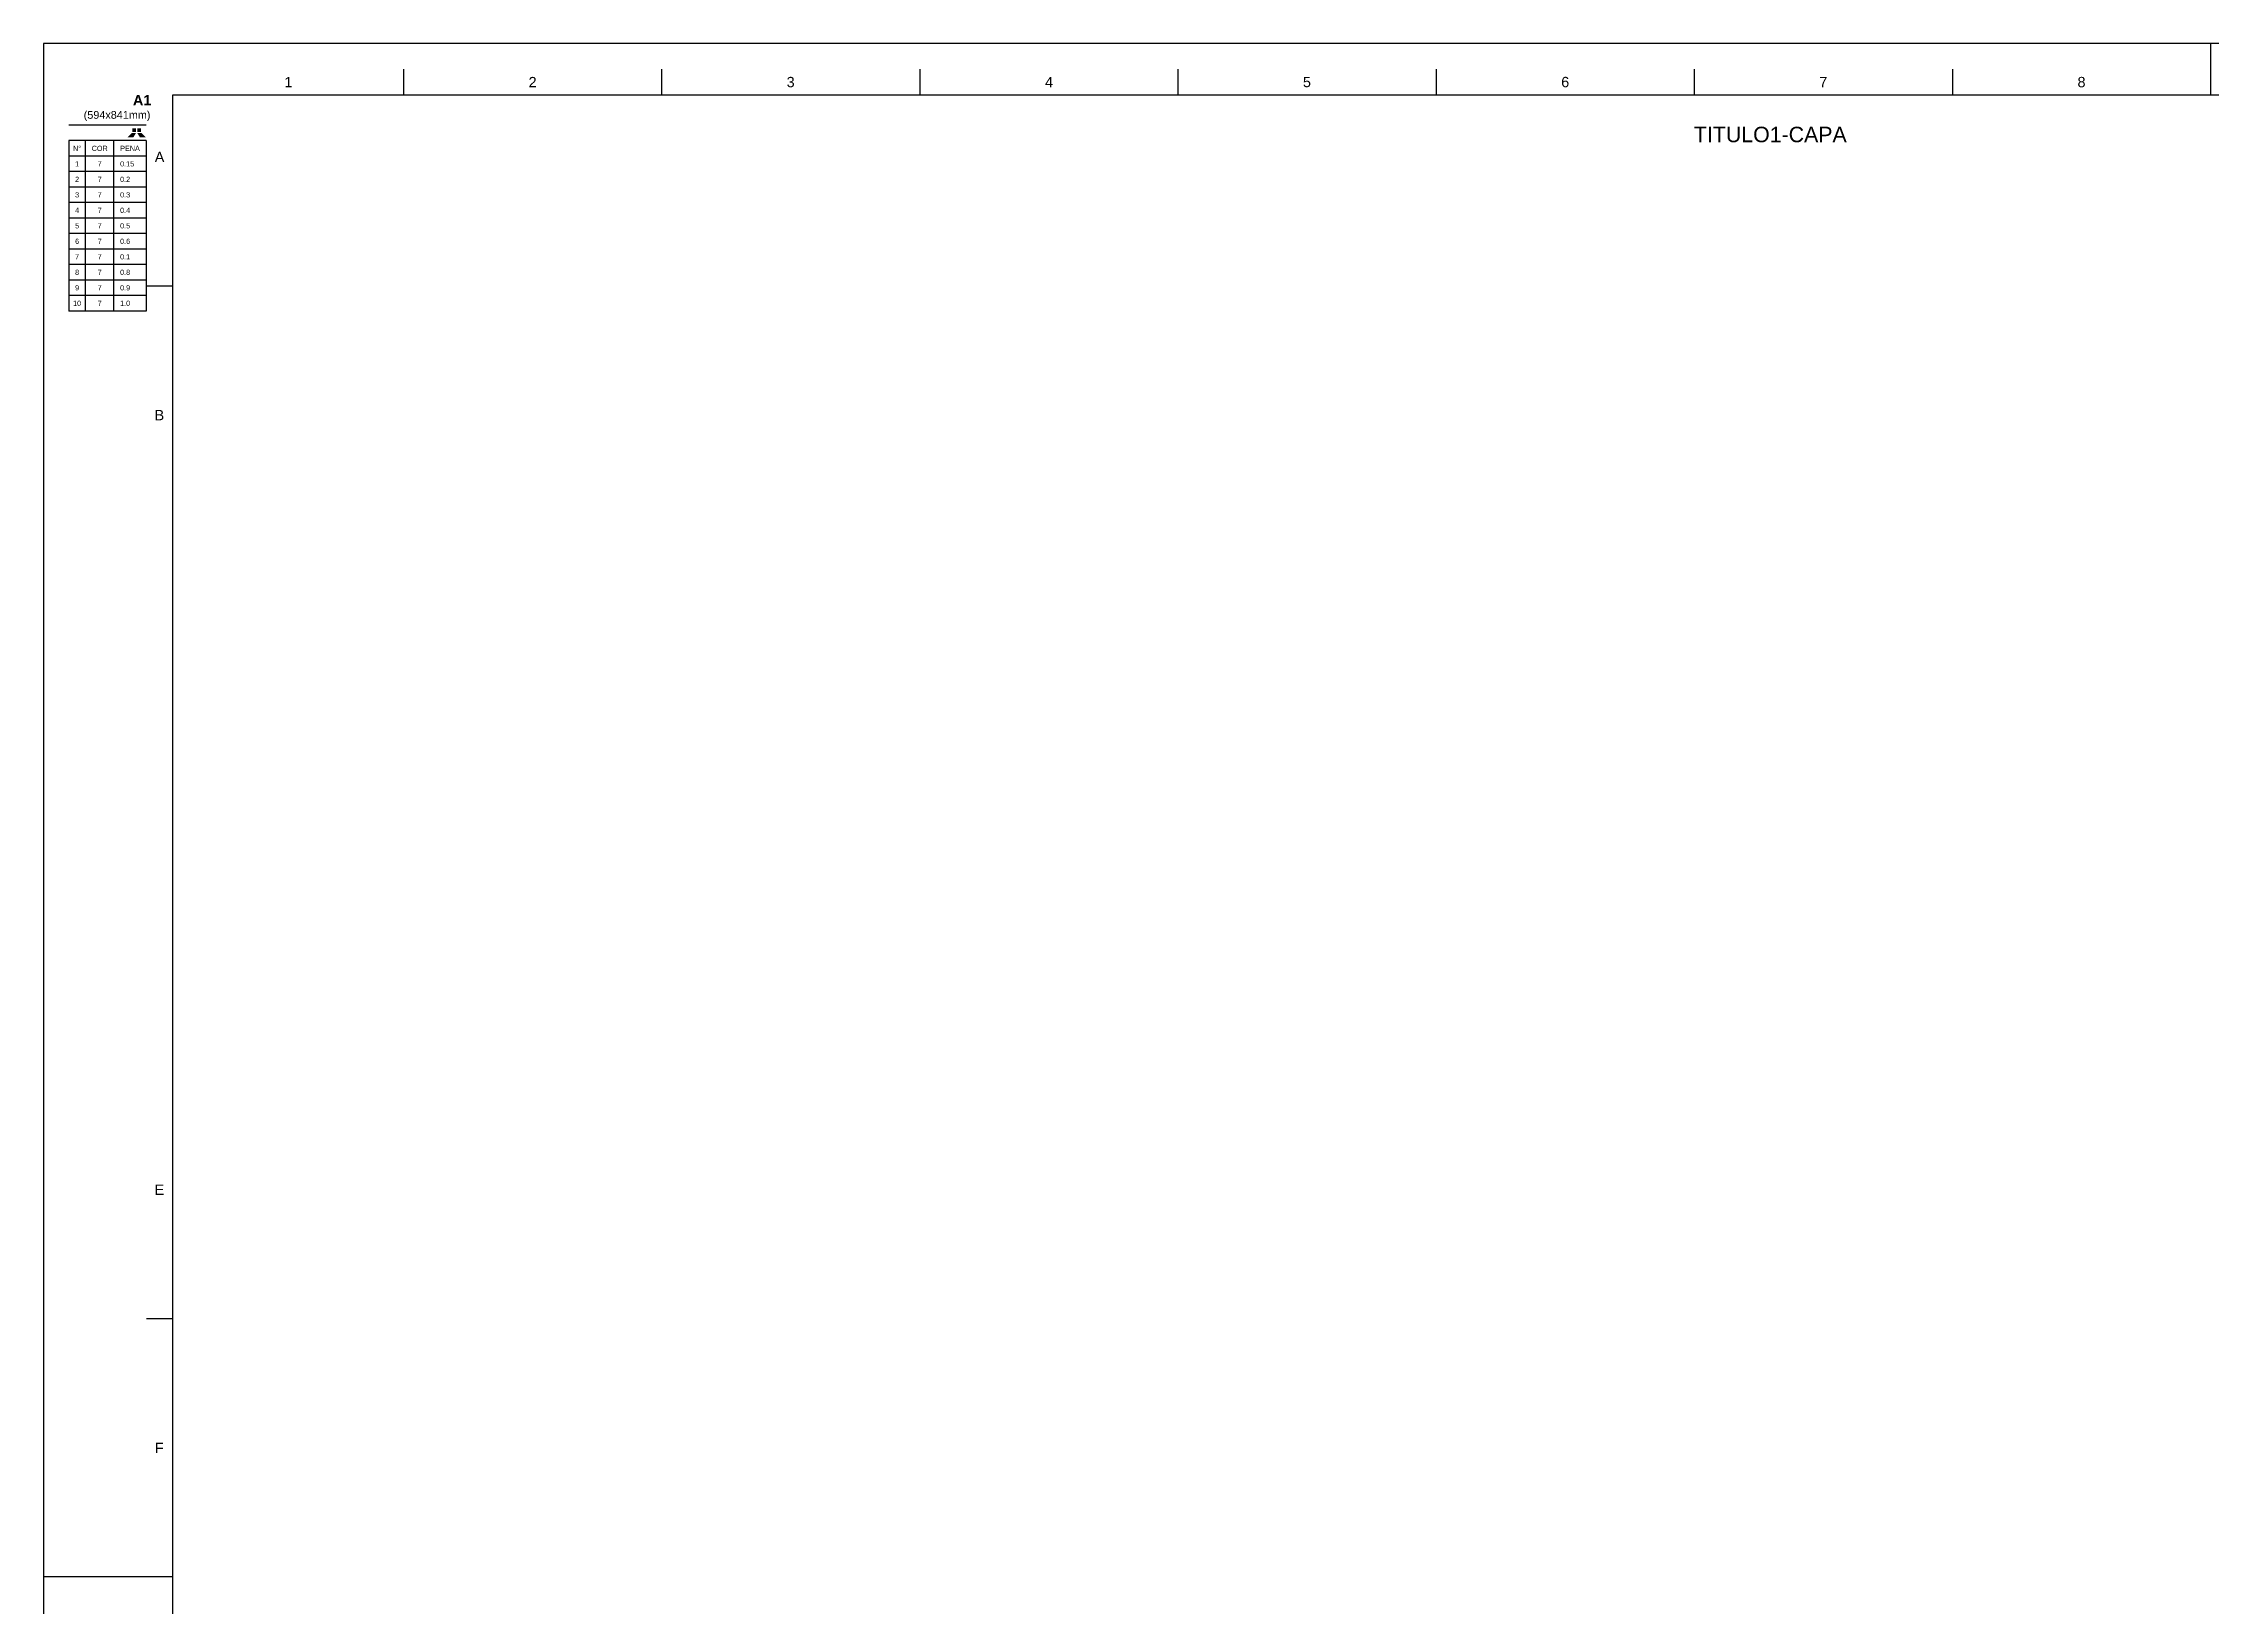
# Model space of a CAD drawing. Header units: millimetres. Extents: x 0 to 841, y 0 to 594.
# Drawn here: x 0 to 420.1, y 291.1 to 594 of the extents above; entities that cross this region are included whole.
import ezdxf
from ezdxf.enums import TextEntityAlignment as Align

# ---------------------------------------------------------------- set-up
doc = ezdxf.new("R2010")
doc.units = ezdxf.units.MM
doc.layers.add('1', color=7, linetype='Continuous')
doc.styles.add('MtXpl_Swis721_Lt_BT', font='')
doc.styles.add('PDF Swis721 Lt BT', font='swissl.ttf')
doc.styles.get("Standard").update_dxf_attribs({"font": 'arial.ttf'})
doc.styles.add('Swis721 Lt BT', font='swissl.ttf', dxfattribs={"width": 0.985, "height": 1.5})
doc.styles.get('MtXpl_Swis721_Lt_BT').set_extended_font_data('Swis721 Lt BT', bold=True)

msp = doc.modelspace()

# ---------------------------------------------------------------- linework, layer by layer
for p, q in [((841, 594), (0, 594)), ((0, 594), (0, 0)), ((5, 594), (0, 594)), ((0, 594), (0, 589)), ((419.71, 594), (419.71, 584)), ((69.71, 589), (69.71, 584)), ((119.71, 589), (119.71, 584)), ((169.71, 589), (169.71, 584)), ((219.71, 589), (219.71, 584)), ((269.71, 589), (269.71, 584)), ((319.71, 589), (319.71, 584)), ((369.71, 589), (369.71, 584)), ((831, 584), (25, 584)), ((25, 584), (25, 10)), ((19.91, 578.17), (4.91, 578.17)), ((19.91, 575.17), (4.91, 575.17)), ((4.91, 575.17), (4.91, 542.17)), ((19.91, 572.17), (4.91, 572.17)), ((8.16, 542.17), (8.16, 575.17)), ((13.66, 542.17), (13.66, 575.17)), ((19.91, 575.17), (19.91, 542.17)), ((19.91, 569.17), (4.91, 569.17)), ((19.91, 566.17), (4.91, 566.17)), ((19.91, 563.17), (4.91, 563.17)), ((19.91, 560.17), (4.91, 560.17)), ((19.91, 557.17), (4.91, 557.17)), ((19.91, 554.17), (4.91, 554.17)), ((19.91, 551.17), (4.91, 551.17)), ((19.91, 548.17), (4.91, 548.17)), ((25, 547), (20, 547)), ((19.91, 545.17), (4.91, 545.17)), ((19.91, 542.17), (4.91, 542.17)), ((25, 347), (20, 347)), ((25, 297), (0, 297))]:
    msp.add_line(p, q)
at = {"color": 5}
msp.add_solid([(16.29, 575.82, 4.17), (17.15, 576.67, 4.17), (17.43, 575.82, 4.17), (17.94, 576.67, 4.17)], dxfattribs=at)
at = {"color": 1}
msp.add_solid([(17.21, 576.84, 4.17), (17.21, 577.52, 4.17), (17.94, 576.84, 4.17), (17.94, 577.52, 4.17)], dxfattribs=at)
at = {"color": 2}
msp.add_solid([(18.17, 576.84, 4.17), (18.17, 577.52, 4.17), (18.9, 576.84, 4.17), (18.9, 577.52, 4.17)], dxfattribs=at)
at = {"color": 3}
msp.add_solid([(18.68, 575.82, 4.17), (18.17, 576.67, 4.17), (19.81, 575.82, 4.17), (18.96, 576.67, 4.17)], dxfattribs=at)

# ---------------------------------------------------------------- texts
for s, height, style, p in [('A1', 2, 'MtXpl_Swis721_Lt_BT', (17.34, 582)), ('(594x841mm)', 1.5, 'PDF Swis721 Lt BT', (7.81, 579.4))]:
    msp.add_text(s, height=height, dxfattribs=dict(style=style)).set_placement(p)
for s, p in [('1', (46.68, 585.5)), ('2', (93.97, 585.5)), ('3', (143.94, 585.51)), ('4', (193.99, 585.5)), ('5', (243.93, 585.52)), ('6', (293.95, 585.51)), ('7', (343.93, 585.5)), ('8', (393.94, 585.51)), ('A', (21.57, 571)), ('B', (21.54, 521)), ('E', (21.53, 371)), ('F', (21.6, 321))]:
    msp.add_text(s, height=2).set_placement(p)
for s, p in [('N%%D', (6.53, 573.67)), ('COR', (10.91, 573.67)), ('PENA', (16.78, 573.67)), ('2', (6.53, 567.67)), ('1', (6.53, 570.67)), ('7', (10.91, 570.67)), ('7', (10.91, 567.67)), ('3', (6.53, 564.67)), ('7', (10.91, 564.67)), ('4', (6.53, 561.67)), ('5', (6.53, 558.67)), ('7', (10.91, 561.67)), ('7', (10.91, 558.67)), ('6', (6.53, 555.67)), ('7', (10.91, 555.67)), ('7', (6.53, 552.67)), ('7', (10.91, 552.67)), ('8', (6.53, 549.67)), ('9', (6.53, 546.67)), ('7', (10.91, 549.67)), ('7', (10.91, 546.67)), ('10', (6.53, 543.67)), ('7', (10.91, 543.67))]:
    msp.add_text(s, height=1).set_placement(p, align=Align.MIDDLE_CENTER)
for s, p in [('0.15', (14.86, 570.67)), ('0.2', (14.86, 567.67)), ('0.3', (14.86, 564.67)), ('0.4', (14.86, 561.67)), ('0.5', (14.86, 558.67)), ('0.6', (14.86, 555.67)), ('0.1', (14.86, 552.67)), ('0.8', (14.86, 549.67)), ('0.9', (14.86, 546.67)), ('1.0', (14.86, 543.67))]:
    msp.add_text(s, height=1).set_placement(p, align=Align.MIDDLE_LEFT)
at = {"layer": '1', "style": 'Swis721 Lt BT', "width": 0.985, "flags": 8}
msp.add_attdef('TITULO1-CAPA', text='', height=3, dxfattribs=at).set_placement((334.45, 576.36), align=Align.MIDDLE_CENTER)

doc.saveas('drawing.dxf')
